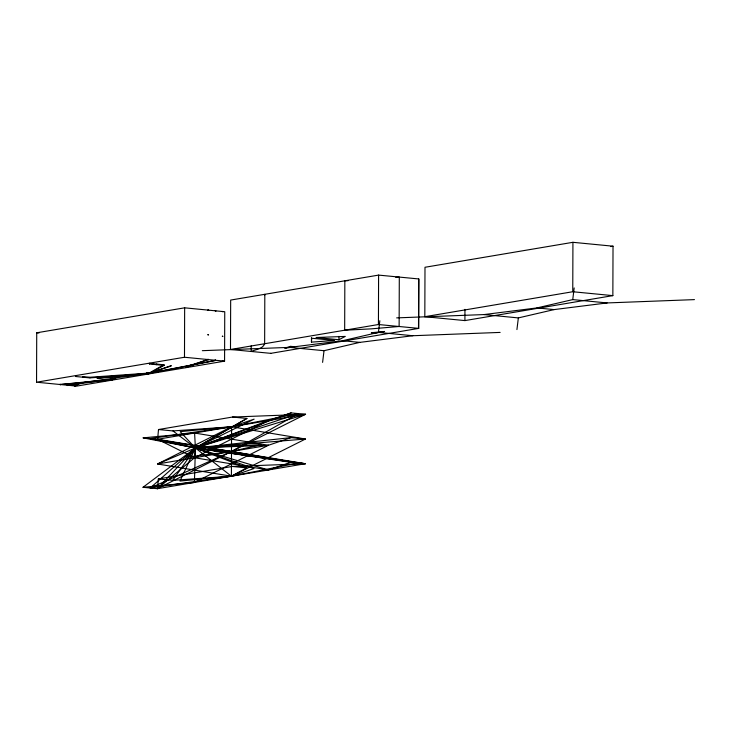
<?xml version="1.0" encoding="UTF-8"?>
<svg xmlns="http://www.w3.org/2000/svg" width="731" height="731" viewBox="0 0 731 731"><rect width="100%" height="100%" fill="white"/><g stroke="black" fill="none" stroke-linecap="round" stroke-linejoin="round"><path stroke-width="1.1" d="M36.55 382.212L36.724 332.788L184.651 307.824L224.746 311.726L224.572 361.151L76.645 386.114L36.55 382.212L184.486 357.249L224.572 361.151M184.486 357.249L184.651 307.824M270.781 353.347L230.493 349.491L230.667 300.066L378.594 275.103L418.881 278.959L418.717 328.383L270.589 353.384M251.217 345.827L251.19 351.447C255.576 349.427 262.959 348.952 264.64 343.725L264.814 294.301L264.723 295.169M311.452 342.135L311.735 338.234L334.624 340.463L311.452 342.135L311.47 337.64M338.937 339.732L345.279 336.424L316.057 337.503L338.937 339.732L338.956 336.361M230.493 349.491L378.43 324.518L378.594 275.103M418.516 328.42L418.689 278.995M424.821 316.697L424.994 267.272L572.93 242.308L613.026 246.201L612.852 295.626L464.916 320.589L424.821 316.697L572.757 291.733L612.852 295.626M464.916 320.589L464.953 309.359M572.757 291.733L572.93 242.308M143.011 487.294L194.428 482.451L195.405 447.993L194.592 433.026L143.175 437.869L195.405 447.993L290.938 462.33L305.375 463.728L157.439 488.692L143.011 487.294L195.405 447.993L246.914 418.443L232.476 417.045L158.508 429.526L157.613 439.267L194.51 457.743L268.387 469.969L290.938 462.33M82.95 376.812L82.822 377.159M156.9 364.239L156.653 364.696L156.708 364.075M78.847 384.214L74.717 386.279L74.361 385.694L74.937 385.95M74.818 386.233L74.343 385.712L74.946 386.069M143.175 437.869L157.613 439.267L305.375 463.728L232.303 466.46L158.344 478.951L157.439 488.692L305.549 414.303L291.112 412.905L268.56 420.544L195.405 447.993L157.53 463.984L231.407 476.21L298.157 463.034L231.489 451.502L150.394 438.573L231.581 426.785L298.33 413.609L231.489 451.502L150.22 487.997L195.405 447.993L246.914 418.443M194.51 457.743L195.405 447.993L180.164 431.628L231.581 426.785L254.132 419.146L195.405 447.993L157.439 488.692L194.51 457.743L268.56 420.544M322.599 362.375L324.025 350.706L359.807 342.382L412.787 335.73L500.123 332.413M202.323 350.679L289.659 347.371L342.629 340.719L378.42 332.395L379.837 320.726M516.927 329.58L518.352 317.912L554.144 309.588L607.114 302.936L694.45 299.619M396.65 317.884L483.986 314.577L536.956 307.925L572.748 299.6L574.173 287.932M215.261 359.954L215.618 360.301L148.43 373.367L171.136 366.003M171.228 365.601L148.804 373.632L148.676 373.075L148.576 373.797L164.119 365.372L163.817 364.778L148.302 373.55L215.398 360.557M82.914 376.666L90.004 377.251L148.685 373.093L146.41 372.7M148.731 373.377L148.347 373.642L148.777 373.349M97.186 378.494L148.795 373.742L148.539 373.084M148.695 373.742L148.603 373.13M148.366 373.239L67.353 384.862L67.654 385.493L67.398 384.899M111.816 379.983L111.578 379.307L59.988 384.543L111.679 380.038L115.827 377.973M158.344 478.951L172.772 480.349L195.405 447.993L291.112 412.905M82.74 376.547L82.722 377.196M164.009 365.372L164.055 364.824L149.489 363.371L149.535 363.992L163.863 365.399M75.521 375.844L75.503 376.492L89.931 377.9M90.023 377.872L148.503 373.788M185.491 366.852L208.463 359.433L185.711 367.538L185.427 366.871L185.711 367.519M67.508 385.52L108.097 379.627M222.535 360.593L222.599 360.593M208.015 359.204L208.262 359.899M222.608 361.315L222.873 360.913L222.544 361.315M111.578 379.325L111.578 380.01M149.471 363.38L149.453 364.001M232.476 417.045L305.549 414.303L157.613 439.267L195.405 447.993L246.74 467.867L231.407 476.21L150.22 487.997M194.428 482.451L268.478 445.261L291.029 437.613L305.457 439.02L231.407 476.21L179.99 481.053L195.405 447.993L298.33 413.609M75.558 376.492L75.631 375.862M305.549 414.303L195.405 447.993L150.394 438.573M291.029 437.613L195.405 447.993L187.291 457.039L231.489 451.502L261.259 444.558L195.405 447.993L172.945 430.925L158.508 429.526M60.143 384.15L60.244 384.881M610.778 246.585L613.026 246.201M268.478 445.261L157.53 463.984L231.581 426.785L305.457 439.02L195.405 447.993L231.407 476.21L253.959 468.571L195.405 447.993L268.478 445.261L194.592 433.026M395.745 277.415L399.3 277.058L399.126 326.483L371.257 328.859L344.666 330.22L344.84 280.795L348.093 280.677M97.186 378.055L148.704 373.294M172.945 430.925L231.581 426.785L231.407 476.21L172.772 480.349M572.748 299.6L607.114 302.936M536.956 307.925L554.144 309.588M483.986 314.577L518.352 317.912M378.43 324.518L418.717 328.383M378.42 332.395L412.787 335.73M342.629 340.719L359.807 342.382M289.659 347.371L324.025 350.706M36.724 332.788L38.953 333.007M231.489 451.502L195.405 447.993L268.387 469.969M232.303 466.46L246.74 467.867M305.375 463.728L195.405 447.993L298.157 463.034M215.216 310.748L215.809 311.04L215.216 310.748M215.042 360.255L215.088 360.2M222.361 336.242L222.937 336.424L222.361 336.214M222.27 360.959L222.279 360.895M89.794 377.507L89.803 377.452M163.753 365.098L163.753 365.061M67.179 385.164L67.133 385.118M222.452 311.47L223.019 311.744L222.452 311.433M207.969 310.081L208.646 310.209L207.969 310.081M207.878 334.789L208.563 334.926L207.887 334.725M290.636 346.348L284.807 348.303L294.584 346.722L290.636 346.348M384.552 331.472L375.305 333.108L371.357 332.724L384.552 331.472"/></g></svg>
